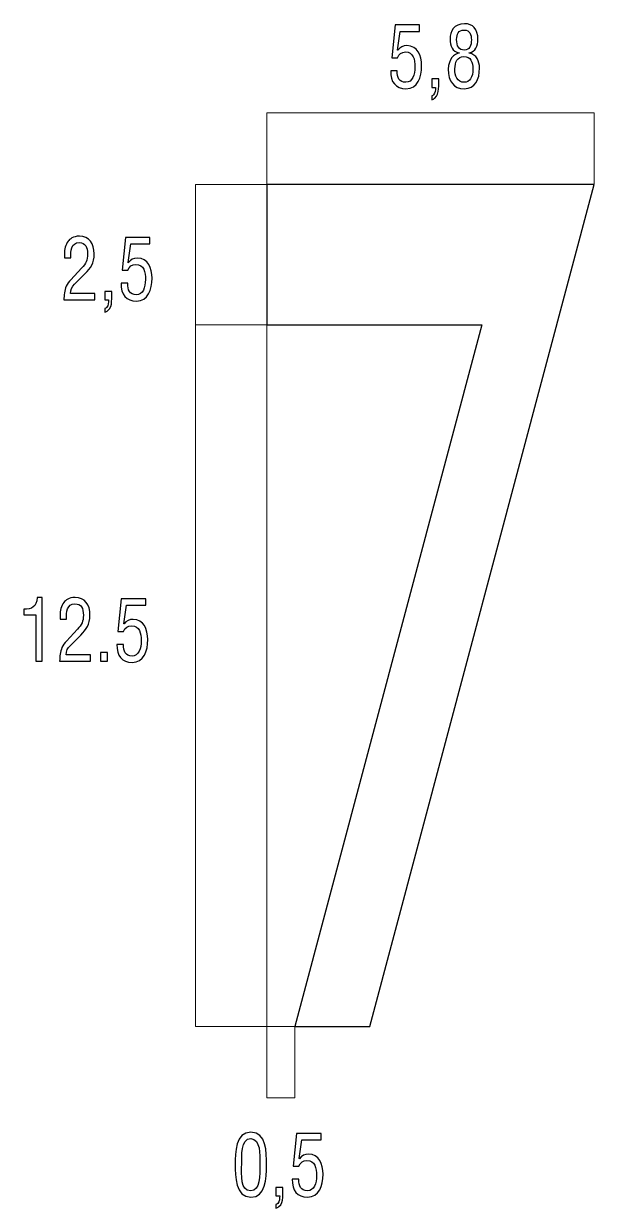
# Model space of a CAD drawing. Header units: millimetres. Extents: x -187 to 68, y -53 to 125.
# Drawn here: x 7.92 to 22.14, y 95.56 to 125.06 of the extents above; entities that cross this region are included whole.
import ezdxf

# ---------------------------------------------------------------- set-up
doc = ezdxf.new("R2010")
doc.units = ezdxf.units.MM
doc.header["$MEASUREMENT"] = 0
doc.layers.add('ESQUEMA', color=7, linetype='Continuous')

msp = doc.modelspace()

# ---------------------------------------------------------------- linework, layer by layer
at = {"layer": 'ESQUEMA', "color": 250}
for points, knots in [([(17.2288, 123.8926), (17.221, 123.7232), (17.2782, 123.605), (17.4404, 123.605), (17.4404, 123.605), (17.6077, 123.605), (17.6687, 123.791), (17.6687, 123.9878), (17.6687, 123.9878), (17.6687, 124.1698), (17.6327, 124.36), (17.4306, 124.36), (17.4306, 124.36), (17.3353, 124.36), (17.2686, 124.3134), (17.2305, 124.2161), (17.2305, 124.2161), (17.2305, 124.2161), (17.0894, 124.2161), (17.0894, 124.2161), (17.0894, 124.2161), (17.0894, 124.2161), (17.1734, 125.0327), (17.1734, 125.0327), (17.1734, 125.0327), (17.1734, 125.0327), (17.7812, 125.0327), (17.7812, 125.0327), (17.7812, 125.0327), (17.7812, 125.0327), (17.7812, 124.874), (17.7812, 124.874), (17.7812, 124.874), (17.7812, 124.874), (17.3011, 124.874), (17.3011, 124.874), (17.3011, 124.874), (17.3011, 124.874), (17.2379, 124.4087), (17.2379, 124.4087), (17.2379, 124.4087), (17.2379, 124.4087), (17.2418, 124.4044), (17.2418, 124.4044), (17.2418, 124.4044), (17.305, 124.4806), (17.3695, 124.5187), (17.4687, 124.5187), (17.4687, 124.5187), (17.7318, 124.5166), (17.8327, 124.2736), (17.8327, 124.0153), (17.8327, 124.0153), (17.8327, 123.7338), (17.7392, 123.4463), (17.444, 123.4463), (17.444, 123.4463), (17.1907, 123.4463), (17.0534, 123.6132), (17.0647, 123.8926), (17.0647, 123.8926), (17.0647, 123.8926), (17.2288, 123.8926), (17.2288, 123.8926)], [0, 0, 0, 0, 0.0588235, 0.0588235, 0.0588235, 0.0588235, 0.1176471, 0.1176471, 0.1176471, 0.1176471, 0.1764706, 0.1764706, 0.1764706, 0.1764706, 0.2352941, 0.2352941, 0.2352941, 0.2352941, 0.2941176, 0.2941176, 0.2941176, 0.2941176, 0.3529412, 0.3529412, 0.3529412, 0.3529412, 0.4117647, 0.4117647, 0.4117647, 0.4117647, 0.4705882, 0.4705882, 0.4705882, 0.4705882, 0.5294118, 0.5294118, 0.5294118, 0.5294118, 0.5882353, 0.5882353, 0.5882353, 0.5882353, 0.6470588, 0.6470588, 0.6470588, 0.6470588, 0.7058824, 0.7058824, 0.7058824, 0.7058824, 0.7647059, 0.7647059, 0.7647059, 0.7647059, 0.8235294, 0.8235294, 0.8235294, 0.8235294, 0.8823529, 0.8823529, 0.8823529, 0.8823529, 1, 1, 1, 1]), ([(18.7699, 124.3367), (18.6002, 124.3685), (18.5431, 124.5061), (18.5431, 124.686), (18.5431, 124.686), (18.5431, 124.8656), (18.6366, 125.0645), (18.905, 125.0645), (18.905, 125.0645), (19.1054, 125.0645), (19.2366, 124.9333), (19.2366, 124.6754), (19.2366, 124.6754), (19.2366, 124.5145), (19.1756, 124.3685), (19.0211, 124.3367), (19.0211, 124.3367), (19.0211, 124.3367), (19.0211, 124.3325), (19.0211, 124.3325), (19.0211, 124.3325), (19.2003, 124.2986), (19.2765, 124.1293), (19.2765, 123.9561), (19.2765, 123.9561), (19.2765, 123.683), (19.1717, 123.4463), (18.8955, 123.4463), (18.8955, 123.4463), (18.6345, 123.4463), (18.4993, 123.6262), (18.4993, 123.9328), (18.4993, 123.9328), (18.4993, 124.1886), (18.6517, 124.3092), (18.7699, 124.3325), (18.7699, 124.3325), (18.7699, 124.3325), (18.7699, 124.3367), (18.7699, 124.3367)], [0, 0, 0, 0, 0.0909091, 0.0909091, 0.0909091, 0.0909091, 0.1818182, 0.1818182, 0.1818182, 0.1818182, 0.2727273, 0.2727273, 0.2727273, 0.2727273, 0.3636364, 0.3636364, 0.3636364, 0.3636364, 0.4545455, 0.4545455, 0.4545455, 0.4545455, 0.5454545, 0.5454545, 0.5454545, 0.5454545, 0.6363636, 0.6363636, 0.6363636, 0.6363636, 0.7272727, 0.7272727, 0.7272727, 0.7272727, 0.8181818, 0.8181818, 0.8181818, 0.8181818, 1, 1, 1, 1]), ([(18.8955, 124.4066), (19.0349, 124.4066), (19.073, 124.523), (19.073, 124.6606), (19.073, 124.6606), (19.073, 124.7961), (19.0349, 124.9061), (18.8937, 124.9061), (18.8937, 124.9061), (18.7526, 124.9061), (18.7071, 124.8088), (18.7071, 124.6669), (18.7071, 124.6669), (18.705, 124.5103), (18.7622, 124.4066), (18.8955, 124.4066)], [0, 0, 0, 0, 0.2, 0.2, 0.2, 0.2, 0.4, 0.4, 0.4, 0.4, 0.6, 0.6, 0.6, 0.6, 1, 1, 1, 1]), ([(18.8994, 123.6051), (19.031, 123.6051), (19.1128, 123.7254), (19.1128, 123.9413), (19.1128, 123.9413), (19.1128, 124.1043), (19.0536, 124.2478), (18.8881, 124.2478), (18.8881, 124.2478), (18.7223, 124.2478), (18.663, 124.1), (18.663, 123.9392), (18.663, 123.9392), (18.663, 123.7635), (18.7124, 123.6051), (18.8994, 123.6051)], [0, 0, 0, 0, 0.2, 0.2, 0.2, 0.2, 0.4, 0.4, 0.4, 0.4, 0.6, 0.6, 0.6, 0.6, 1, 1, 1, 1]), ([(18.0876, 123.4779), (18.0876, 123.4779), (18.0876, 123.6896), (18.0876, 123.6896), (18.0876, 123.6896), (18.0876, 123.6896), (18.2612, 123.6896), (18.2612, 123.6896), (18.2612, 123.6896), (18.2612, 123.6554), (18.263, 123.5203), (18.2556, 123.4398), (18.2556, 123.4398), (18.2538, 123.3531), (18.2305, 123.2642), (18.1621, 123.2112), (18.1621, 123.2112), (18.1409, 123.1922), (18.1145, 123.1795), (18.0876, 123.1693), (18.0876, 123.1693), (18.0876, 123.1693), (18.0876, 123.2642), (18.0876, 123.2642), (18.0876, 123.2642), (18.1011, 123.2663), (18.1201, 123.2769), (18.1317, 123.2917), (18.1317, 123.2917), (18.1734, 123.3425), (18.1811, 123.4123), (18.1811, 123.4779), (18.1811, 123.4779), (18.1811, 123.4779), (18.0876, 123.4779), (18.0876, 123.4779)], [0, 0, 0, 0, 0.1, 0.1, 0.1, 0.1, 0.2, 0.2, 0.2, 0.2, 0.3, 0.3, 0.3, 0.3, 0.4, 0.4, 0.4, 0.4, 0.5, 0.5, 0.5, 0.5, 0.6, 0.6, 0.6, 0.6, 0.7, 0.7, 0.7, 0.7, 0.8, 0.8, 0.8, 0.8, 1, 1, 1, 1]), ([(19.3379, 117.5627), (19.3379, 117.5627), (13.9806, 117.5627), (13.9806, 117.5627), (13.9806, 117.5627), (13.9806, 117.5627), (13.9806, 121.0598), (13.9806, 121.0598), (13.9806, 121.0598), (13.9806, 121.0598), (22.1347, 121.0598), (22.1347, 121.0598), (22.1347, 121.0598), (22.1347, 121.0598), (16.5439, 100.0893), (16.5439, 100.0893), (16.5439, 100.0893), (16.5439, 100.0893), (14.6808, 100.0897), (14.6808, 100.0897), (14.6808, 100.0897), (14.6808, 100.0897), (19.3379, 117.5627), (19.3379, 117.5627)], [0, 0, 0, 0, 0.1428571, 0.1428571, 0.1428571, 0.1428571, 0.2857143, 0.2857143, 0.2857143, 0.2857143, 0.4285714, 0.4285714, 0.4285714, 0.4285714, 0.5714286, 0.5714286, 0.5714286, 0.5714286, 0.7142857, 0.7142857, 0.7142857, 0.7142857, 1, 1, 1, 1]), ([(9.1924, 118.5756), (9.124, 118.5079), (9.0933, 118.4444), (9.0894, 118.3449), (9.0894, 118.3449), (9.0894, 118.3449), (9.6933, 118.3449), (9.6933, 118.3449), (9.6933, 118.3449), (9.6933, 118.3449), (9.6933, 118.1861), (9.6933, 118.1861), (9.6933, 118.1861), (9.6933, 118.1861), (8.9253, 118.1861), (8.9253, 118.1861), (8.9253, 118.1861), (8.9275, 118.3004), (8.9409, 118.4169), (8.9825, 118.529), (8.9825, 118.529), (9.0037, 118.5841), (9.053, 118.6433), (9.0954, 118.6874), (9.0954, 118.6874), (9.0954, 118.6874), (9.3677, 118.9795), (9.3677, 118.9795), (9.3677, 118.9795), (9.4781, 119.0981), (9.5162, 119.1616), (9.5162, 119.3351), (9.5162, 119.3351), (9.5162, 119.4956), (9.4665, 119.6142), (9.3046, 119.6142), (9.3046, 119.6142), (9.1084, 119.6142), (9.0915, 119.4004), (9.0954, 119.2335), (9.0954, 119.2335), (9.0954, 119.2335), (8.937, 119.2335), (8.937, 119.2335), (8.937, 119.2335), (8.937, 119.2335), (8.937, 119.3309), (8.937, 119.3309), (8.937, 119.3309), (8.937, 119.447), (8.9638, 119.557), (9.0284, 119.648), (9.0284, 119.648), (9.0721, 119.6988), (9.1525, 119.7729), (9.3123, 119.7729), (9.3123, 119.7729), (9.5561, 119.7729), (9.6803, 119.593), (9.6803, 119.3309), (9.6803, 119.3309), (9.6803, 119.0981), (9.5963, 118.9838), (9.4496, 118.8356), (9.4496, 118.8356), (9.4496, 118.8356), (9.1924, 118.5756), (9.1924, 118.5756)], [0, 0, 0, 0, 0.0555556, 0.0555556, 0.0555556, 0.0555556, 0.1111111, 0.1111111, 0.1111111, 0.1111111, 0.1666667, 0.1666667, 0.1666667, 0.1666667, 0.2222222, 0.2222222, 0.2222222, 0.2222222, 0.2777778, 0.2777778, 0.2777778, 0.2777778, 0.3333333, 0.3333333, 0.3333333, 0.3333333, 0.3888889, 0.3888889, 0.3888889, 0.3888889, 0.4444444, 0.4444444, 0.4444444, 0.4444444, 0.5, 0.5, 0.5, 0.5, 0.5555556, 0.5555556, 0.5555556, 0.5555556, 0.6111111, 0.6111111, 0.6111111, 0.6111111, 0.6666667, 0.6666667, 0.6666667, 0.6666667, 0.7222222, 0.7222222, 0.7222222, 0.7222222, 0.7777778, 0.7777778, 0.7777778, 0.7777778, 0.8333333, 0.8333333, 0.8333333, 0.8333333, 0.8888889, 0.8888889, 0.8888889, 0.8888889, 1, 1, 1, 1]), ([(10.5164, 118.6009), (10.509, 118.4316), (10.5661, 118.3134), (10.728, 118.3134), (10.728, 118.3134), (10.8953, 118.3134), (10.9563, 118.4993), (10.9563, 118.6961), (10.9563, 118.6961), (10.9563, 118.8782), (10.9203, 119.0683), (10.7182, 119.0683), (10.7182, 119.0683), (10.6229, 119.0683), (10.5562, 119.0218), (10.5181, 118.9244), (10.5181, 118.9244), (10.5181, 118.9244), (10.377, 118.9244), (10.377, 118.9244), (10.377, 118.9244), (10.377, 118.9244), (10.461, 119.7411), (10.461, 119.7411), (10.461, 119.7411), (10.461, 119.7411), (11.0688, 119.7411), (11.0688, 119.7411), (11.0688, 119.7411), (11.0688, 119.7411), (11.0688, 119.5823), (11.0688, 119.5823), (11.0688, 119.5823), (11.0688, 119.5823), (10.5887, 119.5823), (10.5887, 119.5823), (10.5887, 119.5823), (10.5887, 119.5823), (10.5255, 119.117), (10.5255, 119.117), (10.5255, 119.117), (10.5255, 119.117), (10.5294, 119.1128), (10.5294, 119.1128), (10.5294, 119.1128), (10.5926, 119.189), (10.6571, 119.2271), (10.7566, 119.2271), (10.7566, 119.2271), (11.0194, 119.225), (11.1203, 118.9819), (11.1203, 118.7237), (11.1203, 118.7237), (11.1203, 118.4421), (11.0268, 118.1546), (10.7316, 118.1546), (10.7316, 118.1546), (10.4783, 118.1546), (10.341, 118.3215), (10.3523, 118.6009), (10.3523, 118.6009), (10.3523, 118.6009), (10.5164, 118.6009), (10.5164, 118.6009)], [0, 0, 0, 0, 0.0588235, 0.0588235, 0.0588235, 0.0588235, 0.1176471, 0.1176471, 0.1176471, 0.1176471, 0.1764706, 0.1764706, 0.1764706, 0.1764706, 0.2352941, 0.2352941, 0.2352941, 0.2352941, 0.2941176, 0.2941176, 0.2941176, 0.2941176, 0.3529412, 0.3529412, 0.3529412, 0.3529412, 0.4117647, 0.4117647, 0.4117647, 0.4117647, 0.4705882, 0.4705882, 0.4705882, 0.4705882, 0.5294118, 0.5294118, 0.5294118, 0.5294118, 0.5882353, 0.5882353, 0.5882353, 0.5882353, 0.6470588, 0.6470588, 0.6470588, 0.6470588, 0.7058824, 0.7058824, 0.7058824, 0.7058824, 0.7647059, 0.7647059, 0.7647059, 0.7647059, 0.8235294, 0.8235294, 0.8235294, 0.8235294, 0.8823529, 0.8823529, 0.8823529, 0.8823529, 1, 1, 1, 1]), ([(9.9465, 118.1863), (9.9465, 118.1863), (9.9465, 118.3979), (9.9465, 118.3979), (9.9465, 118.3979), (9.9465, 118.3979), (10.1201, 118.3979), (10.1201, 118.3979), (10.1201, 118.3979), (10.1201, 118.3637), (10.1219, 118.2286), (10.1144, 118.1482), (10.1144, 118.1482), (10.1127, 118.0614), (10.0894, 117.9725), (10.021, 117.9196), (10.021, 117.9196), (9.9998, 117.9005), (9.9733, 117.8878), (9.9465, 117.8776), (9.9465, 117.8776), (9.9465, 117.8776), (9.9465, 117.9725), (9.9465, 117.9725), (9.9465, 117.9725), (9.9599, 117.9746), (9.979, 117.9852), (9.9906, 118), (9.9906, 118), (10.0323, 118.0508), (10.04, 118.1207), (10.04, 118.1863), (10.04, 118.1863), (10.04, 118.1863), (9.9465, 118.1863), (9.9465, 118.1863)], [0, 0, 0, 0, 0.1, 0.1, 0.1, 0.1, 0.2, 0.2, 0.2, 0.2, 0.3, 0.3, 0.3, 0.3, 0.4, 0.4, 0.4, 0.4, 0.5, 0.5, 0.5, 0.5, 0.6, 0.6, 0.6, 0.6, 0.7, 0.7, 0.7, 0.7, 0.8, 0.8, 0.8, 0.8, 1, 1, 1, 1]), ([(8.2292, 110.3454), (8.2292, 110.3454), (7.9244, 110.3454), (7.9244, 110.3454), (7.9244, 110.3454), (7.9244, 110.3454), (7.9244, 110.483), (7.9244, 110.483), (7.9244, 110.483), (8.1283, 110.4873), (8.2408, 110.5296), (8.2637, 110.7772), (8.2637, 110.7772), (8.2637, 110.7772), (8.3872, 110.7772), (8.3872, 110.7772), (8.3872, 110.7772), (8.3872, 110.7772), (8.3872, 109.1904), (8.3872, 109.1904), (8.3872, 109.1904), (8.3872, 109.1904), (8.2292, 109.1904), (8.2292, 109.1904), (8.2292, 109.1904), (8.2292, 109.1904), (8.2292, 110.3454), (8.2292, 110.3454)], [0, 0, 0, 0, 0.125, 0.125, 0.125, 0.125, 0.25, 0.25, 0.25, 0.25, 0.375, 0.375, 0.375, 0.375, 0.5, 0.5, 0.5, 0.5, 0.625, 0.625, 0.625, 0.625, 0.75, 0.75, 0.75, 0.75, 1, 1, 1, 1]), ([(9.0866, 109.5798), (9.0178, 109.512), (8.9875, 109.4485), (8.9836, 109.3491), (8.9836, 109.3491), (8.9836, 109.3491), (9.5876, 109.3491), (9.5876, 109.3491), (9.5876, 109.3491), (9.5876, 109.3491), (9.5876, 109.1903), (9.5876, 109.1903), (9.5876, 109.1903), (9.5876, 109.1903), (8.8196, 109.1903), (8.8196, 109.1903), (8.8196, 109.1903), (8.8217, 109.3046), (8.8347, 109.421), (8.8767, 109.5332), (8.8767, 109.5332), (8.8979, 109.5882), (8.9473, 109.6475), (8.9893, 109.6916), (8.9893, 109.6916), (8.9893, 109.6916), (9.2616, 109.9837), (9.2616, 109.9837), (9.2616, 109.9837), (9.3724, 110.1022), (9.4105, 110.1657), (9.4105, 110.3393), (9.4105, 110.3393), (9.4105, 110.4998), (9.3607, 110.6183), (9.1988, 110.6183), (9.1988, 110.6183), (9.0027, 110.6183), (8.9854, 110.4046), (8.9893, 110.2377), (8.9893, 110.2377), (8.9893, 110.2377), (8.8309, 110.2377), (8.8309, 110.2377), (8.8309, 110.2377), (8.8309, 110.2377), (8.8309, 110.3351), (8.8309, 110.3351), (8.8309, 110.3351), (8.8309, 110.4511), (8.858, 110.5612), (8.9226, 110.6522), (8.9226, 110.6522), (8.9663, 110.703), (9.0464, 110.7771), (9.2066, 110.7771), (9.2066, 110.7771), (9.4503, 110.7771), (9.5745, 110.5972), (9.5745, 110.3351), (9.5745, 110.3351), (9.5745, 110.1022), (9.4906, 109.9879), (9.3438, 109.8398), (9.3438, 109.8398), (9.3438, 109.8398), (9.0866, 109.5798), (9.0866, 109.5798)], [0, 0, 0, 0, 0.0555556, 0.0555556, 0.0555556, 0.0555556, 0.1111111, 0.1111111, 0.1111111, 0.1111111, 0.1666667, 0.1666667, 0.1666667, 0.1666667, 0.2222222, 0.2222222, 0.2222222, 0.2222222, 0.2777778, 0.2777778, 0.2777778, 0.2777778, 0.3333333, 0.3333333, 0.3333333, 0.3333333, 0.3888889, 0.3888889, 0.3888889, 0.3888889, 0.4444444, 0.4444444, 0.4444444, 0.4444444, 0.5, 0.5, 0.5, 0.5, 0.5555556, 0.5555556, 0.5555556, 0.5555556, 0.6111111, 0.6111111, 0.6111111, 0.6111111, 0.6666667, 0.6666667, 0.6666667, 0.6666667, 0.7222222, 0.7222222, 0.7222222, 0.7222222, 0.7777778, 0.7777778, 0.7777778, 0.7777778, 0.8333333, 0.8333333, 0.8333333, 0.8333333, 0.8888889, 0.8888889, 0.8888889, 0.8888889, 1, 1, 1, 1]), ([(10.4106, 109.6051), (10.4028, 109.4357), (10.46, 109.3175), (10.6219, 109.3175), (10.6219, 109.3175), (10.7895, 109.3175), (10.8505, 109.5035), (10.8505, 109.7003), (10.8505, 109.7003), (10.8505, 109.8823), (10.8145, 110.0725), (10.6124, 110.0725), (10.6124, 110.0725), (10.5171, 110.0725), (10.4505, 110.0259), (10.4124, 109.9286), (10.4124, 109.9286), (10.4124, 109.9286), (10.2713, 109.9286), (10.2713, 109.9286), (10.2713, 109.9286), (10.2713, 109.9286), (10.3552, 110.7452), (10.3552, 110.7452), (10.3552, 110.7452), (10.3552, 110.7452), (10.9631, 110.7452), (10.9631, 110.7452), (10.9631, 110.7452), (10.9631, 110.7452), (10.9631, 110.5865), (10.9631, 110.5865), (10.9631, 110.5865), (10.9631, 110.5865), (10.4829, 110.5865), (10.4829, 110.5865), (10.4829, 110.5865), (10.4829, 110.5865), (10.4198, 110.1212), (10.4198, 110.1212), (10.4198, 110.1212), (10.4198, 110.1212), (10.4237, 110.1169), (10.4237, 110.1169), (10.4237, 110.1169), (10.4868, 110.1931), (10.5514, 110.2312), (10.6505, 110.2312), (10.6505, 110.2312), (10.9137, 110.2291), (11.0146, 109.9861), (11.0146, 109.7278), (11.0146, 109.7278), (11.0146, 109.4463), (10.9211, 109.1588), (10.6258, 109.1588), (10.6258, 109.1588), (10.3725, 109.1588), (10.2353, 109.3257), (10.2466, 109.6051), (10.2466, 109.6051), (10.2466, 109.6051), (10.4106, 109.6051), (10.4106, 109.6051)], [0, 0, 0, 0, 0.0588235, 0.0588235, 0.0588235, 0.0588235, 0.1176471, 0.1176471, 0.1176471, 0.1176471, 0.1764706, 0.1764706, 0.1764706, 0.1764706, 0.2352941, 0.2352941, 0.2352941, 0.2352941, 0.2941176, 0.2941176, 0.2941176, 0.2941176, 0.3529412, 0.3529412, 0.3529412, 0.3529412, 0.4117647, 0.4117647, 0.4117647, 0.4117647, 0.4705882, 0.4705882, 0.4705882, 0.4705882, 0.5294118, 0.5294118, 0.5294118, 0.5294118, 0.5882353, 0.5882353, 0.5882353, 0.5882353, 0.6470588, 0.6470588, 0.6470588, 0.6470588, 0.7058824, 0.7058824, 0.7058824, 0.7058824, 0.7647059, 0.7647059, 0.7647059, 0.7647059, 0.8235294, 0.8235294, 0.8235294, 0.8235294, 0.8823529, 0.8823529, 0.8823529, 0.8823529, 1, 1, 1, 1]), ([(9.8409, 109.4021), (9.8409, 109.4021), (10.0141, 109.4021), (10.0141, 109.4021), (10.0141, 109.4021), (10.0141, 109.4021), (10.0141, 109.1904), (10.0141, 109.1904), (10.0141, 109.1904), (10.0141, 109.1904), (9.8409, 109.1904), (9.8409, 109.1904), (9.8409, 109.1904), (9.8409, 109.1904), (9.8409, 109.4021), (9.8409, 109.4021)], [0, 0, 0, 0, 0.2, 0.2, 0.2, 0.2, 0.4, 0.4, 0.4, 0.4, 0.6, 0.6, 0.6, 0.6, 1, 1, 1, 1]), ([(13.1896, 96.6537), (13.1896, 96.9497), (13.2069, 97.4598), (13.5787, 97.4598), (13.5787, 97.4598), (13.9787, 97.4598), (13.9692, 96.9561), (13.9692, 96.6537), (13.9692, 96.6537), (13.9692, 96.2939), (13.9523, 95.8413), (13.5787, 95.8413), (13.5787, 95.8413), (13.1977, 95.8413), (13.1896, 96.3722), (13.1896, 96.6537)], [0, 0, 0, 0, 0.2, 0.2, 0.2, 0.2, 0.4, 0.4, 0.4, 0.4, 0.6, 0.6, 0.6, 0.6, 1, 1, 1, 1]), ([(14.7769, 96.2877), (14.7695, 96.1184), (14.8266, 96.0002), (14.9886, 96.0002), (14.9886, 96.0002), (15.1558, 96.0002), (15.2168, 96.1861), (15.2168, 96.383), (15.2168, 96.383), (15.2168, 96.565), (15.1808, 96.7551), (14.9787, 96.7551), (14.9787, 96.7551), (14.8834, 96.7551), (14.8168, 96.7086), (14.7787, 96.6112), (14.7787, 96.6112), (14.7787, 96.6112), (14.6376, 96.6112), (14.6376, 96.6112), (14.6376, 96.6112), (14.6376, 96.6112), (14.7215, 97.4279), (14.7215, 97.4279), (14.7215, 97.4279), (14.7215, 97.4279), (15.3294, 97.4279), (15.3294, 97.4279), (15.3294, 97.4279), (15.3294, 97.4279), (15.3294, 97.2691), (15.3294, 97.2691), (15.3294, 97.2691), (15.3294, 97.2691), (14.8492, 97.2691), (14.8492, 97.2691), (14.8492, 97.2691), (14.8492, 97.2691), (14.7861, 96.8038), (14.7861, 96.8038), (14.7861, 96.8038), (14.7861, 96.8038), (14.79, 96.7996), (14.79, 96.7996), (14.79, 96.7996), (14.8531, 96.8758), (14.9177, 96.9139), (15.0171, 96.9139), (15.0171, 96.9139), (15.28, 96.9118), (15.3809, 96.6687), (15.3809, 96.4105), (15.3809, 96.4105), (15.3809, 96.129), (15.2874, 95.8414), (14.9921, 95.8414), (14.9921, 95.8414), (14.7388, 95.8414), (14.6016, 96.0083), (14.6129, 96.2877), (14.6129, 96.2877), (14.6129, 96.2877), (14.7769, 96.2877), (14.7769, 96.2877)], [0, 0, 0, 0, 0.0588235, 0.0588235, 0.0588235, 0.0588235, 0.1176471, 0.1176471, 0.1176471, 0.1176471, 0.1764706, 0.1764706, 0.1764706, 0.1764706, 0.2352941, 0.2352941, 0.2352941, 0.2352941, 0.2941176, 0.2941176, 0.2941176, 0.2941176, 0.3529412, 0.3529412, 0.3529412, 0.3529412, 0.4117647, 0.4117647, 0.4117647, 0.4117647, 0.4705882, 0.4705882, 0.4705882, 0.4705882, 0.5294118, 0.5294118, 0.5294118, 0.5294118, 0.5882353, 0.5882353, 0.5882353, 0.5882353, 0.6470588, 0.6470588, 0.6470588, 0.6470588, 0.7058824, 0.7058824, 0.7058824, 0.7058824, 0.7647059, 0.7647059, 0.7647059, 0.7647059, 0.8235294, 0.8235294, 0.8235294, 0.8235294, 0.8823529, 0.8823529, 0.8823529, 0.8823529, 1, 1, 1, 1]), ([(13.5787, 96), (13.8151, 96), (13.8055, 96.3765), (13.8055, 96.6813), (13.8055, 96.6813), (13.8055, 96.9053), (13.8263, 97.282), (13.5787, 97.3011), (13.5787, 97.3011), (13.3272, 97.318), (13.3536, 96.8273), (13.3536, 96.6813), (13.3536, 96.6813), (13.3536, 96.3765), (13.3159, 96), (13.5787, 96)], [0, 0, 0, 0, 0.2, 0.2, 0.2, 0.2, 0.4, 0.4, 0.4, 0.4, 0.6, 0.6, 0.6, 0.6, 1, 1, 1, 1]), ([(14.2071, 95.8731), (14.2071, 95.8731), (14.2071, 96.0847), (14.2071, 96.0847), (14.2071, 96.0847), (14.2071, 96.0847), (14.3807, 96.0847), (14.3807, 96.0847), (14.3807, 96.0847), (14.3807, 96.0505), (14.3824, 95.9154), (14.375, 95.835), (14.375, 95.835), (14.3733, 95.7482), (14.35, 95.6593), (14.2815, 95.6064), (14.2815, 95.6064), (14.2604, 95.5873), (14.2339, 95.5746), (14.2071, 95.5644), (14.2071, 95.5644), (14.2071, 95.5644), (14.2071, 95.6593), (14.2071, 95.6593), (14.2071, 95.6593), (14.2205, 95.6614), (14.2395, 95.672), (14.2512, 95.6868), (14.2512, 95.6868), (14.2928, 95.7376), (14.3006, 95.8075), (14.3006, 95.8731), (14.3006, 95.8731), (14.3006, 95.8731), (14.2071, 95.8731), (14.2071, 95.8731)], [0, 0, 0, 0, 0.1, 0.1, 0.1, 0.1, 0.2, 0.2, 0.2, 0.2, 0.3, 0.3, 0.3, 0.3, 0.4, 0.4, 0.4, 0.4, 0.5, 0.5, 0.5, 0.5, 0.6, 0.6, 0.6, 0.6, 0.7, 0.7, 0.7, 0.7, 0.8, 0.8, 0.8, 0.8, 1, 1, 1, 1])]:
    msp.add_open_spline(points, degree=3, knots=knots, dxfattribs=at)
at = {"layer": 'ESQUEMA', "color": 250, "lineweight": 15}
for points, knots in [([(13.9808, 121.0683), (13.9808, 121.0683), (13.98, 122.8428), (13.98, 122.8428), (13.98, 122.8428), (13.98, 122.8428), (22.1352, 122.8428), (22.1352, 122.8428), (22.1352, 122.8428), (22.1352, 122.8428), (22.1352, 121.0697), (22.1352, 121.0697)], [0, 0, 0, 0, 0.25, 0.25, 0.25, 0.25, 0.5, 0.5, 0.5, 0.5, 1, 1, 1, 1]), ([(13.9808, 117.5629), (13.9808, 117.5629), (12.2066, 117.5626), (12.2066, 117.5626), (12.2066, 117.5626), (12.2066, 117.5626), (12.2066, 121.0618), (12.2066, 121.0618), (12.2066, 121.0618), (12.2066, 121.0618), (13.9793, 121.0618), (13.9793, 121.0618)], [0, 0, 0, 0, 0.25, 0.25, 0.25, 0.25, 0.5, 0.5, 0.5, 0.5, 1, 1, 1, 1]), ([(14.6808, 100.0902), (14.6808, 100.0902), (12.2064, 100.0899), (12.2064, 100.0899), (12.2064, 100.0899), (12.2064, 100.0899), (12.2064, 117.5718), (12.2064, 117.5718)], [0, 0, 0, 0, 0.3333333, 0.3333333, 0.3333333, 0.3333333, 1, 1, 1, 1]), ([(14.6773, 100.0915), (14.6773, 100.0915), (14.6781, 98.317), (14.6781, 98.317), (14.6781, 98.317), (14.6781, 98.317), (13.982, 98.317), (13.982, 98.317), (13.982, 98.317), (13.982, 98.317), (13.982, 117.5628), (13.982, 117.5628)], [0, 0, 0, 0, 0.25, 0.25, 0.25, 0.25, 0.5, 0.5, 0.5, 0.5, 1, 1, 1, 1])]:
    msp.add_open_spline(points, degree=3, knots=knots, dxfattribs=at)

doc.saveas('drawing.dxf')
